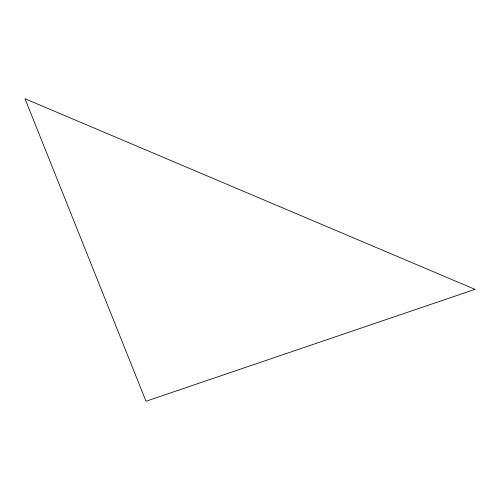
<?xml version="1.0" encoding="UTF-8"?>
<svg xmlns="http://www.w3.org/2000/svg" width="500" height="500" viewBox="0 0 500 500"><rect width="100%" height="100%" fill="white"/><g stroke="black" fill="none" stroke-linecap="round" stroke-linejoin="round"><path stroke-width="0.75" d="M475 289.344L146.012 401.25L25 98.75L475 289.344"/></g></svg>
